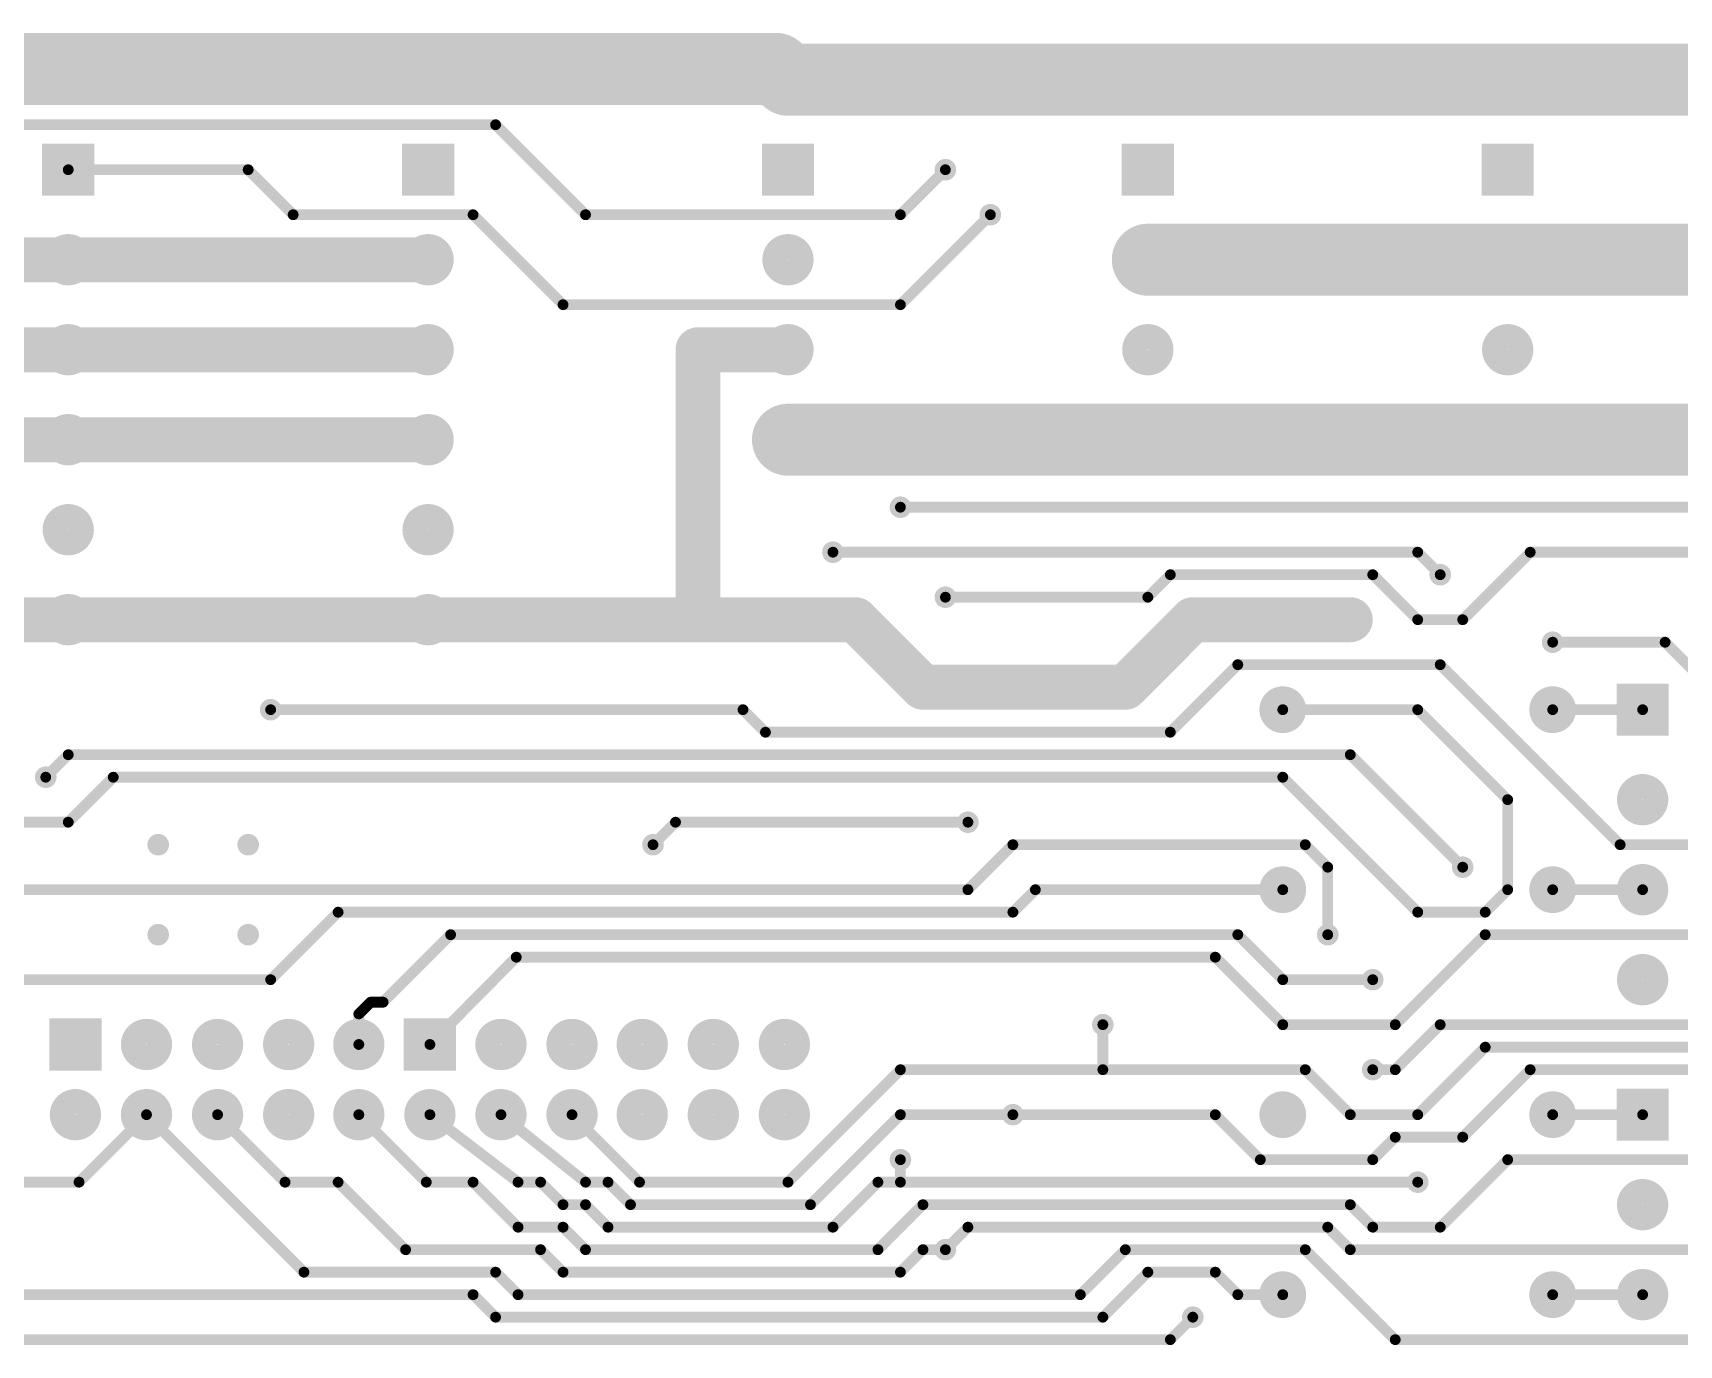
# Model space of a CAD drawing. Extents: x 0.24 to 7.39, y 0.21 to 4.62.
# Drawn here: x 1.807 to 3.636, y 3.165 to 4.623 of the extents above; entities that cross this region are included whole.
import ezdxf

# ---------------------------------------------------------------- set-up
doc = ezdxf.new("R2010")
doc.units = 0

msp = doc.modelspace()

# ---------------------------------------------------------------- linework, layer by layer
at = {"layer": 'TOP'}
for points, const_width in [([(0.706, 4.583), (2.633, 4.583)], 0.08), ([(2.633, 4.583), (2.646, 4.571)], 0.08), ([(2.646, 4.571), (4.357, 4.571)], 0.08), ([(2.321, 4.521), (1.496, 4.521)], 0.012), ([(2.421, 4.421), (2.321, 4.521)], 0.012), ([(1.846, 4.471), (2.046, 4.471)], 0.012), ([(2.046, 4.471), (2.096, 4.421)], 0.012), ([(2.821, 4.471), (2.771, 4.421)], 0.012), ([(2.096, 4.421), (2.296, 4.421)], 0.012), ([(2.296, 4.421), (2.396, 4.321)], 0.012), ([(2.771, 4.421), (2.421, 4.421)], 0.012), ([(2.771, 4.321), (2.871, 4.421)], 0.012), ([(3.046, 4.371), (3.446, 4.371)], 0.08), ([(3.446, 4.371), (3.846, 4.371)], 0.08), ([(1.446, 4.371), (1.846, 4.371)], 0.05), ([(1.846, 4.371), (2.246, 4.371)], 0.05), ([(2.396, 4.321), (2.771, 4.321)], 0.012), ([(1.446, 4.271), (1.846, 4.271)], 0.05), ([(1.846, 4.271), (2.246, 4.271)], 0.05), ([(2.646, 4.271), (2.546, 4.271)], 0.05), ([(2.546, 4.271), (2.546, 3.971)], 0.05), ([(2.646, 4.171), (3.046, 4.171)], 0.08), ([(3.046, 4.171), (3.446, 4.171)], 0.08), ([(3.446, 4.171), (3.846, 4.171)], 0.08), ([(1.446, 4.171), (1.846, 4.171)], 0.05), ([(1.846, 4.171), (2.246, 4.171)], 0.05), ([(2.771, 4.096), (4.046, 4.096)], 0.012), ([(3.346, 4.046), (2.696, 4.046)], 0.012), ([(3.371, 4.021), (3.346, 4.046)], 0.012), ([(3.471, 4.046), (3.396, 3.971)], 0.012), ([(5.121, 4.046), (3.471, 4.046)], 0.012), ([(3.071, 4.021), (3.046, 3.996)], 0.012), ([(3.296, 4.021), (3.071, 4.021)], 0.012), ([(3.346, 3.971), (3.296, 4.021)], 0.012), ([(1.446, 3.971), (1.846, 3.971)], 0.05), ([(1.846, 3.971), (2.246, 3.971)], 0.05), ([(2.546, 3.971), (2.246, 3.971)], 0.05), ([(2.546, 3.971), (2.246, 3.971)], 0.05), ([(2.721, 3.971), (2.546, 3.971)], 0.05), ([(2.796, 3.896), (2.721, 3.971)], 0.05), ([(3.046, 3.996), (2.821, 3.996)], 0.012), ([(3.096, 3.971), (3.021, 3.896)], 0.05), ([(3.271, 3.971), (3.096, 3.971)], 0.05), ([(3.396, 3.971), (3.346, 3.971)], 0.012), ([(3.621, 3.946), (3.496, 3.946)], 0.012), ([(3.771, 3.796), (3.621, 3.946)], 0.012), ([(3.021, 3.896), (2.796, 3.896)], 0.05), ([(3.071, 3.846), (3.146, 3.921)], 0.012), ([(3.146, 3.921), (3.371, 3.921)], 0.012), ([(3.371, 3.921), (3.571, 3.721)], 0.012), ([(2.071, 3.871), (2.596, 3.871)], 0.012), ([(2.596, 3.871), (2.621, 3.846)], 0.012), ([(3.196, 3.871), (3.346, 3.871)], 0.012), ([(3.346, 3.871), (3.446, 3.771)], 0.012), ([(3.496, 3.871), (3.596, 3.871)], 0.012), ([(2.621, 3.846), (3.071, 3.846)], 0.012), ([(1.846, 3.821), (1.821, 3.796)], 0.012), ([(3.271, 3.821), (1.846, 3.821)], 0.012), ([(3.396, 3.696), (3.271, 3.821)], 0.012), ([(1.896, 3.796), (1.846, 3.746)], 0.012), ([(3.196, 3.796), (1.896, 3.796)], 0.012), ([(3.346, 3.646), (3.196, 3.796)], 0.012), ([(3.446, 3.771), (3.446, 3.671)], 0.012), ([(1.846, 3.746), (1.796, 3.746)], 0.012), ([(2.496, 3.721), (2.521, 3.746)], 0.012), ([(2.521, 3.746), (2.846, 3.746)], 0.012), ([(2.896, 3.721), (2.846, 3.671)], 0.012), ([(3.221, 3.721), (2.896, 3.721)], 0.012), ([(3.246, 3.696), (3.221, 3.721)], 0.012), ([(3.571, 3.721), (4.821, 3.721)], 0.012), ([(3.246, 3.621), (3.246, 3.696)], 0.012), ([(2.846, 3.671), (1.646, 3.671)], 0.012), ([(2.921, 3.671), (2.896, 3.646)], 0.012), ([(3.196, 3.671), (2.921, 3.671)], 0.012), ([(3.446, 3.671), (3.421, 3.646)], 0.012), ([(3.496, 3.671), (3.596, 3.671)], 0.012), ([(2.146, 3.646), (2.071, 3.571)], 0.012), ([(2.896, 3.646), (2.146, 3.646)], 0.012), ([(3.421, 3.646), (3.346, 3.646)], 0.012), ([(2.271, 3.621), (2.196, 3.546)], 0.012), ([(3.146, 3.621), (2.271, 3.621)], 0.012), ([(3.196, 3.571), (3.146, 3.621)], 0.012), ([(3.421, 3.621), (3.321, 3.521)], 0.012), ([(4.671, 3.621), (3.421, 3.621)], 0.012), ([(2.344, 3.596), (2.248, 3.499)], 0.012), ([(3.121, 3.596), (2.344, 3.596)], 0.012), ([(3.196, 3.521), (3.121, 3.596)], 0.012), ([(2.071, 3.571), (1.046, 3.571)], 0.012), ([(3.296, 3.571), (3.196, 3.571)], 0.012), ([(2.182, 3.546), (2.169, 3.533)], 0.012), ([(2.196, 3.546), (2.182, 3.546)], 0.012), ([(2.169, 3.533), (2.169, 3.499)], 0.012), ([(2.996, 3.471), (2.996, 3.521)], 0.012), ([(3.321, 3.521), (3.196, 3.521)], 0.012), ([(3.371, 3.521), (3.321, 3.471)], 0.012), ([(4.596, 3.521), (3.371, 3.521)], 0.012), ([(3.346, 3.421), (3.421, 3.496)], 0.012), ([(3.421, 3.496), (4.571, 3.496)], 0.012), ([(2.646, 3.346), (2.771, 3.471)], 0.012), ([(2.646, 3.346), (2.771, 3.471)], 0.012), ([(2.771, 3.471), (2.996, 3.471)], 0.012), ([(2.771, 3.471), (2.996, 3.471)], 0.012), ([(2.996, 3.471), (3.221, 3.471)], 0.012), ([(3.221, 3.471), (3.271, 3.421)], 0.012), ([(3.321, 3.471), (3.296, 3.471)], 0.012), ([(3.396, 3.396), (3.471, 3.471)], 0.012), ([(3.471, 3.471), (4.546, 3.471)], 0.012), ([(1.933, 3.421), (1.858, 3.346)], 0.012), ([(2.108, 3.246), (1.933, 3.421)], 0.012), ([(2.087, 3.346), (2.012, 3.421)], 0.012), ([(2.169, 3.421), (2.244, 3.346)], 0.012), ([(2.248, 3.421), (2.346, 3.346)], 0.012), ([(2.346, 3.346), (2.248, 3.421)], 0.012), ([(2.327, 3.421), (2.421, 3.346)], 0.012), ([(2.421, 3.346), (2.327, 3.421)], 0.012), ([(2.406, 3.421), (2.481, 3.346)], 0.012), ([(2.406, 3.421), (2.481, 3.346)], 0.012), ([(2.671, 3.321), (2.771, 3.421)], 0.012), ([(2.771, 3.421), (2.671, 3.321)], 0.012), ([(2.771, 3.421), (2.896, 3.421)], 0.012), ([(2.896, 3.421), (2.771, 3.421)], 0.012), ([(2.896, 3.421), (3.121, 3.421)], 0.012), ([(3.121, 3.421), (3.171, 3.371)], 0.012), ([(3.271, 3.421), (3.346, 3.421)], 0.012), ([(3.496, 3.421), (3.596, 3.421)], 0.012), ([(3.296, 3.371), (3.321, 3.396)], 0.012), ([(3.321, 3.396), (3.396, 3.396)], 0.012), ([(2.771, 3.346), (2.771, 3.371)], 0.012), ([(3.171, 3.371), (3.296, 3.371)], 0.012), ([(3.371, 3.296), (3.446, 3.371)], 0.012), ([(3.446, 3.371), (4.046, 3.371)], 0.012), ([(1.858, 3.346), (1.271, 3.346)], 0.012), ([(2.146, 3.346), (2.087, 3.346)], 0.012), ([(2.221, 3.271), (2.146, 3.346)], 0.012), ([(2.244, 3.346), (2.296, 3.346)], 0.012), ([(2.296, 3.346), (2.346, 3.296)], 0.012), ([(2.346, 3.346), (2.371, 3.346)], 0.012), ([(2.371, 3.346), (2.346, 3.346)], 0.012), ([(2.371, 3.346), (2.396, 3.321)], 0.012), ([(2.396, 3.321), (2.371, 3.346)], 0.012), ([(2.421, 3.346), (2.446, 3.346)], 0.012), ([(2.446, 3.346), (2.421, 3.346)], 0.012), ([(2.446, 3.346), (2.471, 3.321)], 0.012), ([(2.471, 3.321), (2.446, 3.346)], 0.012), ([(2.481, 3.346), (2.646, 3.346)], 0.012), ([(2.481, 3.346), (2.646, 3.346)], 0.012), ([(2.696, 3.296), (2.746, 3.346)], 0.012), ([(2.746, 3.346), (2.696, 3.296)], 0.012), ([(2.746, 3.346), (2.771, 3.346)], 0.012), ([(2.771, 3.346), (2.746, 3.346)], 0.012), ([(3.346, 3.346), (2.771, 3.346)], 0.012), ([(2.396, 3.321), (2.421, 3.321)], 0.012), ([(2.421, 3.321), (2.396, 3.321)], 0.012), ([(2.421, 3.321), (2.446, 3.296)], 0.012), ([(2.446, 3.296), (2.421, 3.321)], 0.012), ([(2.471, 3.321), (2.671, 3.321)], 0.012), ([(2.671, 3.321), (2.471, 3.321)], 0.012), ([(2.746, 3.271), (2.796, 3.321)], 0.012), ([(2.796, 3.321), (3.271, 3.321)], 0.012), ([(3.271, 3.321), (3.296, 3.296)], 0.012), ([(2.346, 3.296), (2.396, 3.296)], 0.012), ([(2.396, 3.296), (2.421, 3.271)], 0.012), ([(2.446, 3.296), (2.696, 3.296)], 0.012), ([(2.696, 3.296), (2.446, 3.296)], 0.012), ([(2.846, 3.296), (2.821, 3.271)], 0.012), ([(2.846, 3.296), (2.821, 3.271)], 0.012), ([(3.246, 3.296), (2.846, 3.296)], 0.012), ([(3.246, 3.296), (2.846, 3.296)], 0.012), ([(3.271, 3.271), (3.246, 3.296)], 0.012), ([(3.271, 3.271), (3.246, 3.296)], 0.012), ([(3.296, 3.296), (3.371, 3.296)], 0.012), ([(2.371, 3.271), (2.221, 3.271)], 0.012), ([(2.396, 3.246), (2.371, 3.271)], 0.012), ([(2.421, 3.271), (2.746, 3.271)], 0.012), ([(2.796, 3.271), (2.771, 3.246)], 0.012), ([(2.821, 3.271), (2.796, 3.271)], 0.012), ([(3.021, 3.271), (2.971, 3.221)], 0.012), ([(3.221, 3.271), (3.021, 3.271)], 0.012), ([(3.321, 3.171), (3.221, 3.271)], 0.012), ([(4.046, 3.271), (3.271, 3.271)], 0.012), ([(4.046, 3.271), (3.271, 3.271)], 0.012), ([(2.321, 3.246), (2.108, 3.246)], 0.012), ([(2.346, 3.221), (2.321, 3.246)], 0.012), ([(2.771, 3.246), (2.396, 3.246)], 0.012), ([(3.046, 3.246), (2.996, 3.196)], 0.012), ([(3.121, 3.246), (3.046, 3.246)], 0.012), ([(3.146, 3.221), (3.121, 3.246)], 0.012), ([(2.296, 3.221), (1.796, 3.221)], 0.012), ([(2.321, 3.196), (2.296, 3.221)], 0.012), ([(2.971, 3.221), (2.346, 3.221)], 0.012), ([(3.196, 3.221), (3.146, 3.221)], 0.012), ([(3.496, 3.221), (3.596, 3.221)], 0.012), ([(2.996, 3.196), (2.321, 3.196)], 0.012), ([(3.071, 3.171), (3.096, 3.196)], 0.012), ([(1.646, 3.171), (3.071, 3.171)], 0.012), ([(4.346, 3.171), (3.321, 3.171)], 0.012)]:
    msp.add_lwpolyline(points, dxfattribs=dict(at, const_width=const_width))
for points, const_width in [([(2.613, 4.583, 1), (2.653, 4.583, 1)], 0.04), ([(2.613, 4.583, 1), (2.653, 4.583, 1)], 0.04), ([(2.626, 4.571, 1), (2.666, 4.571, 1)], 0.04), ([(2.626, 4.571, 1), (2.666, 4.571, 1)], 0.04), ([(2.64, 4.571, 1), (2.652, 4.571, 1)], 0.012), ([(2.64, 4.571, 1), (2.652, 4.571, 1)], 0.012), ([(2.318, 4.521, 1), (2.324, 4.521, 1)], 0.006), ([(2.318, 4.521, 1), (2.324, 4.521, 1)], 0.006), ([(2.815, 4.471, 1), (2.827, 4.471, 1)], 0.012), ([(1.843, 4.471, 1), (1.849, 4.471, 1)], 0.006), ([(2.043, 4.471, 1), (2.049, 4.471, 1)], 0.006), ([(2.043, 4.471, 1), (2.049, 4.471, 1)], 0.006), ([(2.818, 4.471, 1), (2.824, 4.471, 1)], 0.006), ([(2.865, 4.421, 1), (2.877, 4.421, 1)], 0.012), ([(2.093, 4.421, 1), (2.099, 4.421, 1)], 0.006), ([(2.093, 4.421, 1), (2.099, 4.421, 1)], 0.006), ([(2.293, 4.421, 1), (2.299, 4.421, 1)], 0.006), ([(2.293, 4.421, 1), (2.299, 4.421, 1)], 0.006), ([(2.418, 4.421, 1), (2.424, 4.421, 1)], 0.006), ([(2.418, 4.421, 1), (2.424, 4.421, 1)], 0.006), ([(2.768, 4.421, 1), (2.774, 4.421, 1)], 0.006), ([(2.768, 4.421, 1), (2.774, 4.421, 1)], 0.006), ([(2.868, 4.421, 1), (2.874, 4.421, 1)], 0.006), ([(3.026, 4.371, 1), (3.066, 4.371, 1)], 0.04), ([(3.426, 4.371, 1), (3.466, 4.371, 1)], 0.04), ([(3.426, 4.371, 1), (3.466, 4.371, 1)], 0.04), ([(1.832, 4.371, 1), (1.86, 4.371, 1)], 0.029), ([(1.8335, 4.371, 1), (1.8585, 4.371, 1)], 0.025), ([(1.8335, 4.371, 1), (1.8585, 4.371, 1)], 0.025), ([(2.232, 4.371, 1), (2.26, 4.371, 1)], 0.029), ([(2.2335, 4.371, 1), (2.2585, 4.371, 1)], 0.025), ([(2.632, 4.371, 1), (2.66, 4.371, 1)], 0.029), ([(3.032, 4.371, 1), (3.06, 4.371, 1)], 0.029), ([(3.432, 4.371, 1), (3.46, 4.371, 1)], 0.029), ([(2.393, 4.321, 1), (2.399, 4.321, 1)], 0.006), ([(2.393, 4.321, 1), (2.399, 4.321, 1)], 0.006), ([(2.768, 4.321, 1), (2.774, 4.321, 1)], 0.006), ([(2.768, 4.321, 1), (2.774, 4.321, 1)], 0.006), ([(1.832, 4.271, 1), (1.86, 4.271, 1)], 0.029), ([(1.8335, 4.271, 1), (1.8585, 4.271, 1)], 0.025), ([(1.8335, 4.271, 1), (1.8585, 4.271, 1)], 0.025), ([(2.232, 4.271, 1), (2.26, 4.271, 1)], 0.029), ([(2.2335, 4.271, 1), (2.2585, 4.271, 1)], 0.025), ([(2.5335, 4.271, 1), (2.5585, 4.271, 1)], 0.025), ([(2.5335, 4.271, 1), (2.5585, 4.271, 1)], 0.025), ([(2.632, 4.271, 1), (2.66, 4.271, 1)], 0.029), ([(2.6335, 4.271, 1), (2.6585, 4.271, 1)], 0.025), ([(3.032, 4.271, 1), (3.06, 4.271, 1)], 0.029), ([(3.432, 4.271, 1), (3.46, 4.271, 1)], 0.029), ([(2.626, 4.171, 1), (2.666, 4.171, 1)], 0.04), ([(3.026, 4.171, 1), (3.066, 4.171, 1)], 0.04), ([(3.026, 4.171, 1), (3.066, 4.171, 1)], 0.04), ([(3.426, 4.171, 1), (3.466, 4.171, 1)], 0.04), ([(3.426, 4.171, 1), (3.466, 4.171, 1)], 0.04), ([(1.832, 4.171, 1), (1.86, 4.171, 1)], 0.029), ([(1.8335, 4.171, 1), (1.8585, 4.171, 1)], 0.025), ([(1.8335, 4.171, 1), (1.8585, 4.171, 1)], 0.025), ([(2.232, 4.171, 1), (2.26, 4.171, 1)], 0.029), ([(2.2335, 4.171, 1), (2.2585, 4.171, 1)], 0.025), ([(2.632, 4.171, 1), (2.66, 4.171, 1)], 0.029), ([(3.032, 4.171, 1), (3.06, 4.171, 1)], 0.029), ([(3.432, 4.171, 1), (3.46, 4.171, 1)], 0.029), ([(1.832, 4.071, 1), (1.86, 4.071, 1)], 0.029), ([(2.232, 4.071, 1), (2.26, 4.071, 1)], 0.029), ([(2.765, 4.096, 1), (2.777, 4.096, 1)], 0.012), ([(2.768, 4.096, 1), (2.774, 4.096, 1)], 0.006), ([(2.69, 4.046, 1), (2.702, 4.046, 1)], 0.012), ([(2.693, 4.046, 1), (2.699, 4.046, 1)], 0.006), ([(3.343, 4.046, 1), (3.349, 4.046, 1)], 0.006), ([(3.343, 4.046, 1), (3.349, 4.046, 1)], 0.006), ([(3.468, 4.046, 1), (3.474, 4.046, 1)], 0.006), ([(3.468, 4.046, 1), (3.474, 4.046, 1)], 0.006), ([(3.068, 4.021, 1), (3.074, 4.021, 1)], 0.006), ([(3.068, 4.021, 1), (3.074, 4.021, 1)], 0.006), ([(3.293, 4.021, 1), (3.299, 4.021, 1)], 0.006), ([(3.293, 4.021, 1), (3.299, 4.021, 1)], 0.006), ([(3.365, 4.021, 1), (3.377, 4.021, 1)], 0.012), ([(3.368, 4.021, 1), (3.374, 4.021, 1)], 0.006), ([(2.815, 3.996, 1), (2.827, 3.996, 1)], 0.012), ([(1.832, 3.971, 1), (1.86, 3.971, 1)], 0.029), ([(1.8335, 3.971, 1), (1.8585, 3.971, 1)], 0.025), ([(1.8335, 3.971, 1), (1.8585, 3.971, 1)], 0.025), ([(2.232, 3.971, 1), (2.26, 3.971, 1)], 0.029), ([(2.2335, 3.971, 1), (2.2585, 3.971, 1)], 0.025), ([(2.2335, 3.971, 1), (2.2585, 3.971, 1)], 0.025), ([(2.2335, 3.971, 1), (2.2585, 3.971, 1)], 0.025), ([(2.5335, 3.971, 1), (2.5585, 3.971, 1)], 0.025), ([(2.5335, 3.971, 1), (2.5585, 3.971, 1)], 0.025), ([(2.5335, 3.971, 1), (2.5585, 3.971, 1)], 0.025), ([(2.5335, 3.971, 1), (2.5585, 3.971, 1)], 0.025), ([(2.7085, 3.971, 1), (2.7335, 3.971, 1)], 0.025), ([(2.7085, 3.971, 1), (2.7335, 3.971, 1)], 0.025), ([(2.818, 3.996, 1), (2.824, 3.996, 1)], 0.006), ([(3.043, 3.996, 1), (3.049, 3.996, 1)], 0.006), ([(3.043, 3.996, 1), (3.049, 3.996, 1)], 0.006), ([(3.0835, 3.971, 1), (3.1085, 3.971, 1)], 0.025), ([(3.0835, 3.971, 1), (3.1085, 3.971, 1)], 0.025), ([(3.2585, 3.971, 1), (3.2835, 3.971, 1)], 0.025), ([(3.265, 3.971, 1), (3.277, 3.971, 1)], 0.012), ([(3.343, 3.971, 1), (3.349, 3.971, 1)], 0.006), ([(3.343, 3.971, 1), (3.349, 3.971, 1)], 0.006), ([(3.393, 3.971, 1), (3.399, 3.971, 1)], 0.006), ([(3.393, 3.971, 1), (3.399, 3.971, 1)], 0.006), ([(3.49, 3.946, 1), (3.502, 3.946, 1)], 0.012), ([(3.493, 3.946, 1), (3.499, 3.946, 1)], 0.006), ([(3.618, 3.946, 1), (3.624, 3.946, 1)], 0.006), ([(3.618, 3.946, 1), (3.624, 3.946, 1)], 0.006), ([(2.7835, 3.896, 1), (2.8085, 3.896, 1)], 0.025), ([(2.7835, 3.896, 1), (2.8085, 3.896, 1)], 0.025), ([(3.0085, 3.896, 1), (3.0335, 3.896, 1)], 0.025), ([(3.0085, 3.896, 1), (3.0335, 3.896, 1)], 0.025), ([(3.143, 3.921, 1), (3.149, 3.921, 1)], 0.006), ([(3.143, 3.921, 1), (3.149, 3.921, 1)], 0.006), ([(3.368, 3.921, 1), (3.374, 3.921, 1)], 0.006), ([(3.368, 3.921, 1), (3.374, 3.921, 1)], 0.006), ([(2.065, 3.871, 1), (2.077, 3.871, 1)], 0.012), ([(3.183, 3.871, 1), (3.209, 3.871, 1)], 0.026), ([(3.483, 3.871, 1), (3.509, 3.871, 1)], 0.026), ([(2.068, 3.871, 1), (2.074, 3.871, 1)], 0.006), ([(2.593, 3.871, 1), (2.599, 3.871, 1)], 0.006), ([(2.593, 3.871, 1), (2.599, 3.871, 1)], 0.006), ([(3.193, 3.871, 1), (3.199, 3.871, 1)], 0.006), ([(3.343, 3.871, 1), (3.349, 3.871, 1)], 0.006), ([(3.343, 3.871, 1), (3.349, 3.871, 1)], 0.006), ([(3.493, 3.871, 1), (3.499, 3.871, 1)], 0.006), ([(3.593, 3.871, 1), (3.599, 3.871, 1)], 0.006), ([(2.618, 3.846, 1), (2.624, 3.846, 1)], 0.006), ([(2.618, 3.846, 1), (2.624, 3.846, 1)], 0.006), ([(3.068, 3.846, 1), (3.074, 3.846, 1)], 0.006), ([(3.068, 3.846, 1), (3.074, 3.846, 1)], 0.006), ([(1.843, 3.821, 1), (1.849, 3.821, 1)], 0.006), ([(1.843, 3.821, 1), (1.849, 3.821, 1)], 0.006), ([(3.268, 3.821, 1), (3.274, 3.821, 1)], 0.006), ([(3.268, 3.821, 1), (3.274, 3.821, 1)], 0.006), ([(1.815, 3.796, 1), (1.827, 3.796, 1)], 0.012), ([(1.818, 3.796, 1), (1.824, 3.796, 1)], 0.006), ([(1.893, 3.796, 1), (1.899, 3.796, 1)], 0.006), ([(1.893, 3.796, 1), (1.899, 3.796, 1)], 0.006), ([(3.193, 3.796, 1), (3.199, 3.796, 1)], 0.006), ([(3.193, 3.796, 1), (3.199, 3.796, 1)], 0.006), ([(3.582, 3.771, 1), (3.61, 3.771, 1)], 0.029), ([(3.443, 3.771, 1), (3.449, 3.771, 1)], 0.006), ([(3.443, 3.771, 1), (3.449, 3.771, 1)], 0.006), ([(1.843, 3.746, 1), (1.849, 3.746, 1)], 0.006), ([(1.843, 3.746, 1), (1.849, 3.746, 1)], 0.006), ([(2.518, 3.746, 1), (2.524, 3.746, 1)], 0.006), ([(2.518, 3.746, 1), (2.524, 3.746, 1)], 0.006), ([(2.84, 3.746, 1), (2.852, 3.746, 1)], 0.012), ([(2.843, 3.746, 1), (2.849, 3.746, 1)], 0.006), ([(1.94, 3.721, 1), (1.952, 3.721, 1)], 0.012), ([(2.04, 3.721, 1), (2.052, 3.721, 1)], 0.012), ([(2.49, 3.721, 1), (2.502, 3.721, 1)], 0.012), ([(2.493, 3.721, 1), (2.499, 3.721, 1)], 0.006), ([(2.893, 3.721, 1), (2.899, 3.721, 1)], 0.006), ([(2.893, 3.721, 1), (2.899, 3.721, 1)], 0.006), ([(3.218, 3.721, 1), (3.224, 3.721, 1)], 0.006), ([(3.218, 3.721, 1), (3.224, 3.721, 1)], 0.006), ([(3.568, 3.721, 1), (3.574, 3.721, 1)], 0.006), ([(3.568, 3.721, 1), (3.574, 3.721, 1)], 0.006), ([(3.183, 3.671, 1), (3.209, 3.671, 1)], 0.026), ([(3.243, 3.696, 1), (3.249, 3.696, 1)], 0.006), ([(3.243, 3.696, 1), (3.249, 3.696, 1)], 0.006), ([(3.39, 3.696, 1), (3.402, 3.696, 1)], 0.012), ([(3.393, 3.696, 1), (3.399, 3.696, 1)], 0.006), ([(3.483, 3.671, 1), (3.509, 3.671, 1)], 0.026), ([(3.582, 3.671, 1), (3.61, 3.671, 1)], 0.029), ([(2.843, 3.671, 1), (2.849, 3.671, 1)], 0.006), ([(2.843, 3.671, 1), (2.849, 3.671, 1)], 0.006), ([(2.918, 3.671, 1), (2.924, 3.671, 1)], 0.006), ([(2.918, 3.671, 1), (2.924, 3.671, 1)], 0.006), ([(3.193, 3.671, 1), (3.199, 3.671, 1)], 0.006), ([(3.443, 3.671, 1), (3.449, 3.671, 1)], 0.006), ([(3.443, 3.671, 1), (3.449, 3.671, 1)], 0.006), ([(3.493, 3.671, 1), (3.499, 3.671, 1)], 0.006), ([(3.593, 3.671, 1), (3.599, 3.671, 1)], 0.006), ([(2.143, 3.646, 1), (2.149, 3.646, 1)], 0.006), ([(2.143, 3.646, 1), (2.149, 3.646, 1)], 0.006), ([(2.893, 3.646, 1), (2.899, 3.646, 1)], 0.006), ([(2.893, 3.646, 1), (2.899, 3.646, 1)], 0.006), ([(3.343, 3.646, 1), (3.349, 3.646, 1)], 0.006), ([(3.343, 3.646, 1), (3.349, 3.646, 1)], 0.006), ([(3.418, 3.646, 1), (3.424, 3.646, 1)], 0.006), ([(3.418, 3.646, 1), (3.424, 3.646, 1)], 0.006), ([(1.94, 3.621, 1), (1.952, 3.621, 1)], 0.012), ([(2.04, 3.621, 1), (2.052, 3.621, 1)], 0.012), ([(2.268, 3.621, 1), (2.274, 3.621, 1)], 0.006), ([(2.268, 3.621, 1), (2.274, 3.621, 1)], 0.006), ([(3.143, 3.621, 1), (3.149, 3.621, 1)], 0.006), ([(3.143, 3.621, 1), (3.149, 3.621, 1)], 0.006), ([(3.24, 3.621, 1), (3.252, 3.621, 1)], 0.012), ([(3.243, 3.621, 1), (3.249, 3.621, 1)], 0.006), ([(3.418, 3.621, 1), (3.424, 3.621, 1)], 0.006), ([(3.418, 3.621, 1), (3.424, 3.621, 1)], 0.006), ([(2.341, 3.596, 1), (2.347, 3.596, 1)], 0.006), ([(2.341, 3.596, 1), (2.347, 3.596, 1)], 0.006), ([(3.118, 3.596, 1), (3.124, 3.596, 1)], 0.006), ([(3.118, 3.596, 1), (3.124, 3.596, 1)], 0.006), ([(3.582, 3.571, 1), (3.61, 3.571, 1)], 0.029), ([(2.068, 3.571, 1), (2.074, 3.571, 1)], 0.006), ([(2.068, 3.571, 1), (2.074, 3.571, 1)], 0.006), ([(3.193, 3.571, 1), (3.199, 3.571, 1)], 0.006), ([(3.193, 3.571, 1), (3.199, 3.571, 1)], 0.006), ([(3.29, 3.571, 1), (3.302, 3.571, 1)], 0.012), ([(3.293, 3.571, 1), (3.299, 3.571, 1)], 0.006), ([(2.179, 3.546, 1), (2.185, 3.546, 1)], 0.006), ([(2.179, 3.546, 1), (2.185, 3.546, 1)], 0.006), ([(2.193, 3.546, 1), (2.199, 3.546, 1)], 0.006), ([(2.193, 3.546, 1), (2.199, 3.546, 1)], 0.006), ([(2.166, 3.533, 1), (2.172, 3.533, 1)], 0.006), ([(2.166, 3.533, 1), (2.172, 3.533, 1)], 0.006), ([(2.99, 3.521, 1), (3.002, 3.521, 1)], 0.012), ([(1.919, 3.499, 1), (1.947, 3.499, 1)], 0.029), ([(1.998, 3.499, 1), (2.026, 3.499, 1)], 0.029), ([(2.077, 3.499, 1), (2.105, 3.499, 1)], 0.029), ([(2.155, 3.499, 1), (2.183, 3.499, 1)], 0.029), ([(2.313, 3.499, 1), (2.341, 3.499, 1)], 0.029), ([(2.392, 3.499, 1), (2.42, 3.499, 1)], 0.029), ([(2.47, 3.499, 1), (2.498, 3.499, 1)], 0.029), ([(2.549, 3.499, 1), (2.577, 3.499, 1)], 0.029), ([(2.628, 3.499, 1), (2.656, 3.499, 1)], 0.029), ([(2.993, 3.521, 1), (2.999, 3.521, 1)], 0.006), ([(3.193, 3.521, 1), (3.199, 3.521, 1)], 0.006), ([(3.193, 3.521, 1), (3.199, 3.521, 1)], 0.006), ([(3.318, 3.521, 1), (3.324, 3.521, 1)], 0.006), ([(3.318, 3.521, 1), (3.324, 3.521, 1)], 0.006), ([(3.368, 3.521, 1), (3.374, 3.521, 1)], 0.006), ([(3.368, 3.521, 1), (3.374, 3.521, 1)], 0.006), ([(2.166, 3.499, 1), (2.172, 3.499, 1)], 0.006), ([(2.245, 3.499, 1), (2.251, 3.499, 1)], 0.006), ([(3.418, 3.496, 1), (3.424, 3.496, 1)], 0.006), ([(3.418, 3.496, 1), (3.424, 3.496, 1)], 0.006), ([(2.768, 3.471, 1), (2.774, 3.471, 1)], 0.006), ([(2.768, 3.471, 1), (2.774, 3.471, 1)], 0.006), ([(2.768, 3.471, 1), (2.774, 3.471, 1)], 0.006), ([(2.768, 3.471, 1), (2.774, 3.471, 1)], 0.006), ([(2.993, 3.471, 1), (2.999, 3.471, 1)], 0.006), ([(2.993, 3.471, 1), (2.999, 3.471, 1)], 0.006), ([(2.993, 3.471, 1), (2.999, 3.471, 1)], 0.006), ([(2.993, 3.471, 1), (2.999, 3.471, 1)], 0.006), ([(3.218, 3.471, 1), (3.224, 3.471, 1)], 0.006), ([(3.218, 3.471, 1), (3.224, 3.471, 1)], 0.006), ([(3.29, 3.471, 1), (3.302, 3.471, 1)], 0.012), ([(3.293, 3.471, 1), (3.299, 3.471, 1)], 0.006), ([(3.318, 3.471, 1), (3.324, 3.471, 1)], 0.006), ([(3.318, 3.471, 1), (3.324, 3.471, 1)], 0.006), ([(3.468, 3.471, 1), (3.474, 3.471, 1)], 0.006), ([(3.468, 3.471, 1), (3.474, 3.471, 1)], 0.006), ([(1.84, 3.421, 1), (1.868, 3.421, 1)], 0.029), ([(1.919, 3.421, 1), (1.947, 3.421, 1)], 0.029), ([(1.998, 3.421, 1), (2.026, 3.421, 1)], 0.029), ([(2.077, 3.421, 1), (2.105, 3.421, 1)], 0.029), ([(2.155, 3.421, 1), (2.183, 3.421, 1)], 0.029), ([(2.234, 3.421, 1), (2.262, 3.421, 1)], 0.029), ([(2.313, 3.421, 1), (2.341, 3.421, 1)], 0.029), ([(2.392, 3.421, 1), (2.42, 3.421, 1)], 0.029), ([(2.47, 3.421, 1), (2.498, 3.421, 1)], 0.029), ([(2.549, 3.421, 1), (2.577, 3.421, 1)], 0.029), ([(2.628, 3.421, 1), (2.656, 3.421, 1)], 0.029), ([(3.183, 3.421, 1), (3.209, 3.421, 1)], 0.026), ([(3.483, 3.421, 1), (3.509, 3.421, 1)], 0.026), ([(1.93, 3.421, 1), (1.936, 3.421, 1)], 0.006), ([(1.93, 3.421, 1), (1.936, 3.421, 1)], 0.006), ([(2.009, 3.421, 1), (2.015, 3.421, 1)], 0.006), ([(2.166, 3.421, 1), (2.172, 3.421, 1)], 0.006), ([(2.245, 3.421, 1), (2.251, 3.421, 1)], 0.006), ([(2.245, 3.421, 1), (2.251, 3.421, 1)], 0.006), ([(2.324, 3.421, 1), (2.33, 3.421, 1)], 0.006), ([(2.324, 3.421, 1), (2.33, 3.421, 1)], 0.006), ([(2.403, 3.421, 1), (2.409, 3.421, 1)], 0.006), ([(2.403, 3.421, 1), (2.409, 3.421, 1)], 0.006), ([(2.768, 3.421, 1), (2.774, 3.421, 1)], 0.006), ([(2.768, 3.421, 1), (2.774, 3.421, 1)], 0.006), ([(2.768, 3.421, 1), (2.774, 3.421, 1)], 0.006), ([(2.768, 3.421, 1), (2.774, 3.421, 1)], 0.006), ([(2.89, 3.421, 1), (2.902, 3.421, 1)], 0.012), ([(2.893, 3.421, 1), (2.899, 3.421, 1)], 0.006), ([(2.893, 3.421, 1), (2.899, 3.421, 1)], 0.006), ([(2.893, 3.421, 1), (2.899, 3.421, 1)], 0.006), ([(3.118, 3.421, 1), (3.124, 3.421, 1)], 0.006), ([(3.118, 3.421, 1), (3.124, 3.421, 1)], 0.006), ([(3.268, 3.421, 1), (3.274, 3.421, 1)], 0.006), ([(3.268, 3.421, 1), (3.274, 3.421, 1)], 0.006), ([(3.343, 3.421, 1), (3.349, 3.421, 1)], 0.006), ([(3.343, 3.421, 1), (3.349, 3.421, 1)], 0.006), ([(3.493, 3.421, 1), (3.499, 3.421, 1)], 0.006), ([(3.593, 3.421, 1), (3.599, 3.421, 1)], 0.006), ([(3.318, 3.396, 1), (3.324, 3.396, 1)], 0.006), ([(3.318, 3.396, 1), (3.324, 3.396, 1)], 0.006), ([(3.393, 3.396, 1), (3.399, 3.396, 1)], 0.006), ([(3.393, 3.396, 1), (3.399, 3.396, 1)], 0.006), ([(2.765, 3.371, 1), (2.777, 3.371, 1)], 0.012), ([(2.768, 3.371, 1), (2.774, 3.371, 1)], 0.006), ([(3.168, 3.371, 1), (3.174, 3.371, 1)], 0.006), ([(3.168, 3.371, 1), (3.174, 3.371, 1)], 0.006), ([(3.293, 3.371, 1), (3.299, 3.371, 1)], 0.006), ([(3.293, 3.371, 1), (3.299, 3.371, 1)], 0.006), ([(3.443, 3.371, 1), (3.449, 3.371, 1)], 0.006), ([(3.443, 3.371, 1), (3.449, 3.371, 1)], 0.006), ([(1.855, 3.346, 1), (1.861, 3.346, 1)], 0.006), ([(1.855, 3.346, 1), (1.861, 3.346, 1)], 0.006), ([(2.084, 3.346, 1), (2.09, 3.346, 1)], 0.006), ([(2.084, 3.346, 1), (2.09, 3.346, 1)], 0.006), ([(2.143, 3.346, 1), (2.149, 3.346, 1)], 0.006), ([(2.143, 3.346, 1), (2.149, 3.346, 1)], 0.006), ([(2.241, 3.346, 1), (2.247, 3.346, 1)], 0.006), ([(2.241, 3.346, 1), (2.247, 3.346, 1)], 0.006), ([(2.293, 3.346, 1), (2.299, 3.346, 1)], 0.006), ([(2.293, 3.346, 1), (2.299, 3.346, 1)], 0.006), ([(2.343, 3.346, 1), (2.349, 3.346, 1)], 0.006), ([(2.343, 3.346, 1), (2.349, 3.346, 1)], 0.006), ([(2.343, 3.346, 1), (2.349, 3.346, 1)], 0.006), ([(2.343, 3.346, 1), (2.349, 3.346, 1)], 0.006), ([(2.368, 3.346, 1), (2.374, 3.346, 1)], 0.006), ([(2.368, 3.346, 1), (2.374, 3.346, 1)], 0.006), ([(2.368, 3.346, 1), (2.374, 3.346, 1)], 0.006), ([(2.368, 3.346, 1), (2.374, 3.346, 1)], 0.006), ([(2.418, 3.346, 1), (2.424, 3.346, 1)], 0.006), ([(2.418, 3.346, 1), (2.424, 3.346, 1)], 0.006), ([(2.418, 3.346, 1), (2.424, 3.346, 1)], 0.006), ([(2.418, 3.346, 1), (2.424, 3.346, 1)], 0.006), ([(2.443, 3.346, 1), (2.449, 3.346, 1)], 0.006), ([(2.443, 3.346, 1), (2.449, 3.346, 1)], 0.006), ([(2.443, 3.346, 1), (2.449, 3.346, 1)], 0.006), ([(2.443, 3.346, 1), (2.449, 3.346, 1)], 0.006), ([(2.478, 3.346, 1), (2.484, 3.346, 1)], 0.006), ([(2.478, 3.346, 1), (2.484, 3.346, 1)], 0.006), ([(2.478, 3.346, 1), (2.484, 3.346, 1)], 0.006), ([(2.478, 3.346, 1), (2.484, 3.346, 1)], 0.006), ([(2.643, 3.346, 1), (2.649, 3.346, 1)], 0.006), ([(2.643, 3.346, 1), (2.649, 3.346, 1)], 0.006), ([(2.643, 3.346, 1), (2.649, 3.346, 1)], 0.006), ([(2.643, 3.346, 1), (2.649, 3.346, 1)], 0.006), ([(2.743, 3.346, 1), (2.749, 3.346, 1)], 0.006), ([(2.743, 3.346, 1), (2.749, 3.346, 1)], 0.006), ([(2.743, 3.346, 1), (2.749, 3.346, 1)], 0.006), ([(2.743, 3.346, 1), (2.749, 3.346, 1)], 0.006), ([(2.768, 3.346, 1), (2.774, 3.346, 1)], 0.006), ([(2.768, 3.346, 1), (2.774, 3.346, 1)], 0.006), ([(2.768, 3.346, 1), (2.774, 3.346, 1)], 0.006), ([(2.768, 3.346, 1), (2.774, 3.346, 1)], 0.006), ([(3.34, 3.346, 1), (3.352, 3.346, 1)], 0.012), ([(3.343, 3.346, 1), (3.349, 3.346, 1)], 0.006), ([(3.582, 3.321, 1), (3.61, 3.321, 1)], 0.029), ([(2.393, 3.321, 1), (2.399, 3.321, 1)], 0.006), ([(2.393, 3.321, 1), (2.399, 3.321, 1)], 0.006), ([(2.393, 3.321, 1), (2.399, 3.321, 1)], 0.006), ([(2.393, 3.321, 1), (2.399, 3.321, 1)], 0.006), ([(2.418, 3.321, 1), (2.424, 3.321, 1)], 0.006), ([(2.418, 3.321, 1), (2.424, 3.321, 1)], 0.006), ([(2.418, 3.321, 1), (2.424, 3.321, 1)], 0.006), ([(2.418, 3.321, 1), (2.424, 3.321, 1)], 0.006), ([(2.468, 3.321, 1), (2.474, 3.321, 1)], 0.006), ([(2.468, 3.321, 1), (2.474, 3.321, 1)], 0.006), ([(2.468, 3.321, 1), (2.474, 3.321, 1)], 0.006), ([(2.468, 3.321, 1), (2.474, 3.321, 1)], 0.006), ([(2.668, 3.321, 1), (2.674, 3.321, 1)], 0.006), ([(2.668, 3.321, 1), (2.674, 3.321, 1)], 0.006), ([(2.668, 3.321, 1), (2.674, 3.321, 1)], 0.006), ([(2.668, 3.321, 1), (2.674, 3.321, 1)], 0.006), ([(2.793, 3.321, 1), (2.799, 3.321, 1)], 0.006), ([(2.793, 3.321, 1), (2.799, 3.321, 1)], 0.006), ([(3.268, 3.321, 1), (3.274, 3.321, 1)], 0.006), ([(3.268, 3.321, 1), (3.274, 3.321, 1)], 0.006), ([(2.343, 3.296, 1), (2.349, 3.296, 1)], 0.006), ([(2.343, 3.296, 1), (2.349, 3.296, 1)], 0.006), ([(2.393, 3.296, 1), (2.399, 3.296, 1)], 0.006), ([(2.393, 3.296, 1), (2.399, 3.296, 1)], 0.006), ([(2.443, 3.296, 1), (2.449, 3.296, 1)], 0.006), ([(2.443, 3.296, 1), (2.449, 3.296, 1)], 0.006), ([(2.443, 3.296, 1), (2.449, 3.296, 1)], 0.006), ([(2.443, 3.296, 1), (2.449, 3.296, 1)], 0.006), ([(2.693, 3.296, 1), (2.699, 3.296, 1)], 0.006), ([(2.693, 3.296, 1), (2.699, 3.296, 1)], 0.006), ([(2.693, 3.296, 1), (2.699, 3.296, 1)], 0.006), ([(2.693, 3.296, 1), (2.699, 3.296, 1)], 0.006), ([(2.843, 3.296, 1), (2.849, 3.296, 1)], 0.006), ([(2.843, 3.296, 1), (2.849, 3.296, 1)], 0.006), ([(2.843, 3.296, 1), (2.849, 3.296, 1)], 0.006), ([(2.843, 3.296, 1), (2.849, 3.296, 1)], 0.006), ([(3.243, 3.296, 1), (3.249, 3.296, 1)], 0.006), ([(3.243, 3.296, 1), (3.249, 3.296, 1)], 0.006), ([(3.243, 3.296, 1), (3.249, 3.296, 1)], 0.006), ([(3.243, 3.296, 1), (3.249, 3.296, 1)], 0.006), ([(3.293, 3.296, 1), (3.299, 3.296, 1)], 0.006), ([(3.293, 3.296, 1), (3.299, 3.296, 1)], 0.006), ([(3.368, 3.296, 1), (3.374, 3.296, 1)], 0.006), ([(3.368, 3.296, 1), (3.374, 3.296, 1)], 0.006), ([(2.218, 3.271, 1), (2.224, 3.271, 1)], 0.006), ([(2.218, 3.271, 1), (2.224, 3.271, 1)], 0.006), ([(2.368, 3.271, 1), (2.374, 3.271, 1)], 0.006), ([(2.368, 3.271, 1), (2.374, 3.271, 1)], 0.006), ([(2.418, 3.271, 1), (2.424, 3.271, 1)], 0.006), ([(2.418, 3.271, 1), (2.424, 3.271, 1)], 0.006), ([(2.743, 3.271, 1), (2.749, 3.271, 1)], 0.006), ([(2.743, 3.271, 1), (2.749, 3.271, 1)], 0.006), ([(2.793, 3.271, 1), (2.799, 3.271, 1)], 0.006), ([(2.793, 3.271, 1), (2.799, 3.271, 1)], 0.006), ([(2.815, 3.271, 1), (2.827, 3.271, 1)], 0.012), ([(2.818, 3.271, 1), (2.824, 3.271, 1)], 0.006), ([(2.818, 3.271, 1), (2.824, 3.271, 1)], 0.006), ([(2.818, 3.271, 1), (2.824, 3.271, 1)], 0.006), ([(3.018, 3.271, 1), (3.024, 3.271, 1)], 0.006), ([(3.018, 3.271, 1), (3.024, 3.271, 1)], 0.006), ([(3.218, 3.271, 1), (3.224, 3.271, 1)], 0.006), ([(3.218, 3.271, 1), (3.224, 3.271, 1)], 0.006), ([(3.268, 3.271, 1), (3.274, 3.271, 1)], 0.006), ([(3.268, 3.271, 1), (3.274, 3.271, 1)], 0.006), ([(3.268, 3.271, 1), (3.274, 3.271, 1)], 0.006), ([(3.268, 3.271, 1), (3.274, 3.271, 1)], 0.006), ([(2.105, 3.246, 1), (2.111, 3.246, 1)], 0.006), ([(2.105, 3.246, 1), (2.111, 3.246, 1)], 0.006), ([(2.318, 3.246, 1), (2.324, 3.246, 1)], 0.006), ([(2.318, 3.246, 1), (2.324, 3.246, 1)], 0.006), ([(2.393, 3.246, 1), (2.399, 3.246, 1)], 0.006), ([(2.393, 3.246, 1), (2.399, 3.246, 1)], 0.006), ([(2.768, 3.246, 1), (2.774, 3.246, 1)], 0.006), ([(2.768, 3.246, 1), (2.774, 3.246, 1)], 0.006), ([(3.043, 3.246, 1), (3.049, 3.246, 1)], 0.006), ([(3.043, 3.246, 1), (3.049, 3.246, 1)], 0.006), ([(3.118, 3.246, 1), (3.124, 3.246, 1)], 0.006), ([(3.118, 3.246, 1), (3.124, 3.246, 1)], 0.006), ([(3.183, 3.221, 1), (3.209, 3.221, 1)], 0.026), ([(3.483, 3.221, 1), (3.509, 3.221, 1)], 0.026), ([(3.582, 3.221, 1), (3.61, 3.221, 1)], 0.029), ([(2.293, 3.221, 1), (2.299, 3.221, 1)], 0.006), ([(2.293, 3.221, 1), (2.299, 3.221, 1)], 0.006), ([(2.343, 3.221, 1), (2.349, 3.221, 1)], 0.006), ([(2.343, 3.221, 1), (2.349, 3.221, 1)], 0.006), ([(2.968, 3.221, 1), (2.974, 3.221, 1)], 0.006), ([(2.968, 3.221, 1), (2.974, 3.221, 1)], 0.006), ([(3.143, 3.221, 1), (3.149, 3.221, 1)], 0.006), ([(3.143, 3.221, 1), (3.149, 3.221, 1)], 0.006), ([(3.193, 3.221, 1), (3.199, 3.221, 1)], 0.006), ([(3.493, 3.221, 1), (3.499, 3.221, 1)], 0.006), ([(3.593, 3.221, 1), (3.599, 3.221, 1)], 0.006), ([(3.09, 3.196, 1), (3.102, 3.196, 1)], 0.012), ([(2.318, 3.196, 1), (2.324, 3.196, 1)], 0.006), ([(2.318, 3.196, 1), (2.324, 3.196, 1)], 0.006), ([(2.993, 3.196, 1), (2.999, 3.196, 1)], 0.006), ([(2.993, 3.196, 1), (2.999, 3.196, 1)], 0.006), ([(3.093, 3.196, 1), (3.099, 3.196, 1)], 0.006), ([(3.068, 3.171, 1), (3.074, 3.171, 1)], 0.006), ([(3.068, 3.171, 1), (3.074, 3.171, 1)], 0.006), ([(3.318, 3.171, 1), (3.324, 3.171, 1)], 0.006), ([(3.318, 3.171, 1), (3.324, 3.171, 1)], 0.006)]:
    msp.add_lwpolyline(points, format="xyb", close=True, dxfattribs=dict(at, const_width=const_width))
for points in [[(1.817, 4.442), (1.875, 4.442), (1.817, 4.5), (1.875, 4.5)], [(2.217, 4.442), (2.275, 4.442), (2.217, 4.5), (2.275, 4.5)], [(2.617, 4.442), (2.675, 4.442), (2.617, 4.5), (2.675, 4.5)], [(3.017, 4.442), (3.075, 4.442), (3.017, 4.5), (3.075, 4.5)], [(3.417, 4.442), (3.475, 4.442), (3.417, 4.5), (3.475, 4.5)], [(3.567, 3.842), (3.625, 3.842), (3.567, 3.9), (3.625, 3.9)], [(1.825, 3.47), (1.883, 3.47), (1.825, 3.528), (1.883, 3.528)], [(2.219, 3.47), (2.277, 3.47), (2.219, 3.528), (2.277, 3.528)], [(3.567, 3.392), (3.625, 3.392), (3.567, 3.45), (3.625, 3.45)]]:
    msp.add_solid(points, dxfattribs=at)

doc.saveas('drawing.dxf')
